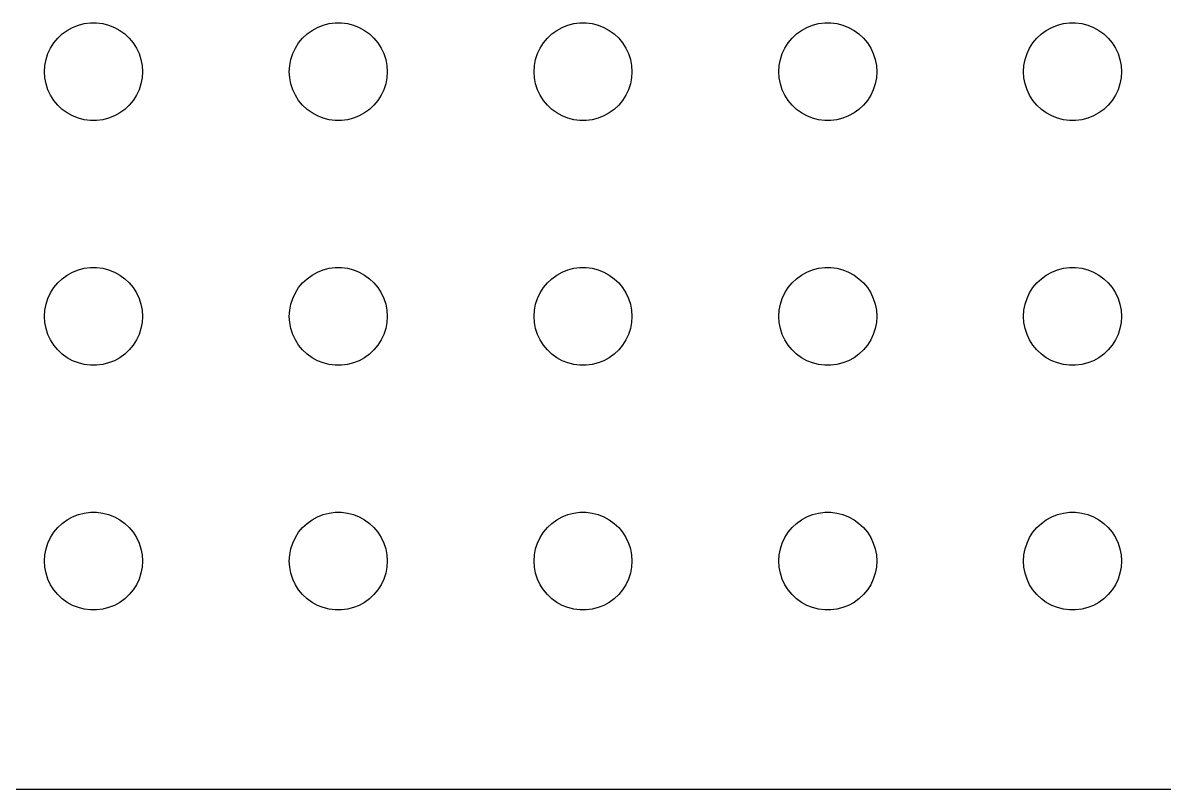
# Model space of a CAD drawing. Header units: metres. Extents: x -127 to 127, y -112 to 112.
# Drawn here: x 27.83 to 62.81, y -111.99 to -88.5 of the extents above; entities that cross this region are included whole.
import ezdxf

# ---------------------------------------------------------------- set-up
doc = ezdxf.new("R2010")
doc.units = ezdxf.units.M

msp = doc.modelspace()

# ---------------------------------------------------------------- linework, layer by layer
for p, q in [((29.0439, -88.8442), (29.1963, -88.7335)), ((29.1963, -88.7335), (29.3613, -88.6428)), ((29.3613, -88.6428), (29.5365, -88.5734)), ((29.5365, -88.5734), (29.7189, -88.5266)), ((29.7189, -88.5266), (29.9058, -88.503)), ((29.9058, -88.503), (30.0942, -88.503)), ((30.0942, -88.503), (30.2811, -88.5266)), ((30.2811, -88.5266), (30.4635, -88.5734)), ((30.4635, -88.5734), (30.6387, -88.6428)), ((30.6387, -88.6428), (30.8037, -88.7335)), ((30.8037, -88.7335), (30.9561, -88.8442)), ((36.5439, -88.8442), (36.6963, -88.7335)), ((36.6963, -88.7335), (36.8613, -88.6428)), ((36.8613, -88.6428), (37.0365, -88.5734)), ((37.0365, -88.5734), (37.2189, -88.5266)), ((37.2189, -88.5266), (37.4058, -88.503)), ((37.4058, -88.503), (37.5942, -88.503)), ((37.5942, -88.503), (37.7811, -88.5266)), ((37.7811, -88.5266), (37.9635, -88.5734)), ((37.9635, -88.5734), (38.1387, -88.6428)), ((38.1387, -88.6428), (38.3037, -88.7335)), ((38.3037, -88.7335), (38.4561, -88.8442)), ((44.0439, -88.8442), (44.1963, -88.7335)), ((44.1963, -88.7335), (44.3613, -88.6428)), ((44.3613, -88.6428), (44.5365, -88.5734)), ((44.5365, -88.5734), (44.7189, -88.5266)), ((44.7189, -88.5266), (44.9058, -88.503)), ((44.9058, -88.503), (45.0942, -88.503)), ((45.0942, -88.503), (45.2811, -88.5266)), ((45.2811, -88.5266), (45.4635, -88.5734)), ((45.4635, -88.5734), (45.6387, -88.6428)), ((45.6387, -88.6428), (45.8037, -88.7335)), ((45.8037, -88.7335), (45.9561, -88.8442)), ((51.5439, -88.8442), (51.6963, -88.7335)), ((51.6963, -88.7335), (51.8613, -88.6428)), ((51.8613, -88.6428), (52.0365, -88.5734)), ((52.0365, -88.5734), (52.2189, -88.5266)), ((52.2189, -88.5266), (52.4058, -88.503)), ((52.4058, -88.503), (52.5942, -88.503)), ((52.5942, -88.503), (52.7811, -88.5266)), ((52.7811, -88.5266), (52.9635, -88.5734)), ((52.9635, -88.5734), (53.1387, -88.6428)), ((53.1387, -88.6428), (53.3037, -88.7335)), ((53.3037, -88.7335), (53.4561, -88.8442)), ((59.0439, -88.8442), (59.1963, -88.7335)), ((59.1963, -88.7335), (59.3613, -88.6428)), ((59.3613, -88.6428), (59.5365, -88.5734)), ((59.5365, -88.5734), (59.7189, -88.5266)), ((59.7189, -88.5266), (59.9058, -88.503)), ((59.9058, -88.503), (60.0942, -88.503)), ((60.0942, -88.503), (60.2811, -88.5266)), ((60.2811, -88.5266), (60.4635, -88.5734)), ((60.4635, -88.5734), (60.6387, -88.6428)), ((60.6387, -88.6428), (60.8037, -88.7335)), ((60.8037, -88.7335), (60.9561, -88.8442)), ((28.6855, -89.2774), (28.7865, -89.1183)), ((28.7865, -89.1183), (28.9065, -88.9732)), ((28.9065, -88.9732), (29.0439, -88.8442)), ((30.9561, -88.8442), (31.0934, -88.9732)), ((31.0934, -88.9732), (31.2135, -89.1183)), ((31.2135, -89.1183), (31.3145, -89.2774)), ((36.1855, -89.2774), (36.2865, -89.1183)), ((36.2865, -89.1183), (36.4065, -88.9732)), ((36.4065, -88.9732), (36.5439, -88.8442)), ((38.4561, -88.8442), (38.5934, -88.9732)), ((38.5934, -88.9732), (38.7135, -89.1183)), ((38.7135, -89.1183), (38.8145, -89.2774)), ((43.6855, -89.2774), (43.7865, -89.1183)), ((43.7865, -89.1183), (43.9065, -88.9732)), ((43.9065, -88.9732), (44.0439, -88.8442)), ((45.9561, -88.8442), (46.0934, -88.9732)), ((46.0934, -88.9732), (46.2135, -89.1183)), ((46.2135, -89.1183), (46.3145, -89.2774)), ((51.1855, -89.2774), (51.2865, -89.1183)), ((51.2865, -89.1183), (51.4065, -88.9732)), ((51.4065, -88.9732), (51.5439, -88.8442)), ((53.4561, -88.8442), (53.5934, -88.9732)), ((53.5934, -88.9732), (53.7135, -89.1183)), ((53.7135, -89.1183), (53.8145, -89.2774)), ((58.6855, -89.2774), (58.7865, -89.1183)), ((58.7865, -89.1183), (58.9065, -88.9732)), ((58.9065, -88.9732), (59.0439, -88.8442)), ((60.9561, -88.8442), (61.0934, -88.9732)), ((61.0934, -88.9732), (61.2135, -89.1183)), ((61.2135, -89.1183), (61.3145, -89.2774)), ((28.5471, -89.627), (28.6053, -89.4478)), ((28.6053, -89.4478), (28.6855, -89.2774)), ((31.3145, -89.2774), (31.3947, -89.4478)), ((31.3947, -89.4478), (31.4529, -89.627)), ((36.0471, -89.627), (36.1053, -89.4478)), ((36.1053, -89.4478), (36.1855, -89.2774)), ((38.8145, -89.2774), (38.8947, -89.4478)), ((38.8947, -89.4478), (38.9529, -89.627)), ((43.5471, -89.627), (43.6053, -89.4478)), ((43.6053, -89.4478), (43.6855, -89.2774)), ((46.3145, -89.2774), (46.3947, -89.4478)), ((46.3947, -89.4478), (46.4529, -89.627)), ((51.0471, -89.627), (51.1053, -89.4478)), ((51.1053, -89.4478), (51.1855, -89.2774)), ((53.8145, -89.2774), (53.8947, -89.4478)), ((53.8947, -89.4478), (53.9529, -89.627)), ((58.5471, -89.627), (58.6053, -89.4478)), ((58.6053, -89.4478), (58.6855, -89.2774)), ((61.3145, -89.2774), (61.3947, -89.4478)), ((61.3947, -89.4478), (61.4529, -89.627)), ((28.5, -90), (28.5118, -89.812)), ((28.5118, -89.812), (28.5471, -89.627)), ((31.4529, -89.627), (31.4882, -89.812)), ((31.4882, -89.812), (31.5, -90)), ((36, -90), (36.0118, -89.812)), ((36.0118, -89.812), (36.0471, -89.627)), ((38.9529, -89.627), (38.9882, -89.812)), ((38.9882, -89.812), (39, -90)), ((43.5, -90), (43.5118, -89.812)), ((43.5118, -89.812), (43.5471, -89.627)), ((46.4529, -89.627), (46.4882, -89.812)), ((46.4882, -89.812), (46.5, -90)), ((51, -90), (51.0118, -89.812)), ((51.0118, -89.812), (51.0471, -89.627)), ((53.9529, -89.627), (53.9882, -89.812)), ((53.9882, -89.812), (54, -90)), ((58.5, -90), (58.5118, -89.812)), ((58.5118, -89.812), (58.5471, -89.627)), ((61.4529, -89.627), (61.4882, -89.812)), ((61.4882, -89.812), (61.5, -90)), ((28.5118, -90.188), (28.5, -90)), ((28.5471, -90.373), (28.5118, -90.188)), ((31.4882, -90.188), (31.4529, -90.373)), ((31.5, -90), (31.4882, -90.188)), ((36.0118, -90.188), (36, -90)), ((36.0471, -90.373), (36.0118, -90.188)), ((38.9882, -90.188), (38.9529, -90.373)), ((39, -90), (38.9882, -90.188)), ((43.5118, -90.188), (43.5, -90)), ((43.5471, -90.373), (43.5118, -90.188)), ((46.4882, -90.188), (46.4529, -90.373)), ((46.5, -90), (46.4882, -90.188)), ((51.0118, -90.188), (51, -90)), ((51.0471, -90.373), (51.0118, -90.188)), ((53.9882, -90.188), (53.9529, -90.373)), ((54, -90), (53.9882, -90.188)), ((58.5118, -90.188), (58.5, -90)), ((58.5471, -90.373), (58.5118, -90.188)), ((61.4882, -90.188), (61.4529, -90.373)), ((61.5, -90), (61.4882, -90.188)), ((28.6053, -90.5522), (28.5471, -90.373)), ((28.6855, -90.7226), (28.6053, -90.5522)), ((31.3947, -90.5522), (31.3145, -90.7226)), ((31.4529, -90.373), (31.3947, -90.5522)), ((36.1053, -90.5522), (36.0471, -90.373)), ((36.1855, -90.7226), (36.1053, -90.5522)), ((38.8947, -90.5522), (38.8145, -90.7226)), ((38.9529, -90.373), (38.8947, -90.5522)), ((43.6053, -90.5522), (43.5471, -90.373)), ((43.6855, -90.7226), (43.6053, -90.5522)), ((46.3947, -90.5522), (46.3145, -90.7226)), ((46.4529, -90.373), (46.3947, -90.5522)), ((51.1053, -90.5522), (51.0471, -90.373)), ((51.1855, -90.7226), (51.1053, -90.5522)), ((53.8947, -90.5522), (53.8145, -90.7226)), ((53.9529, -90.373), (53.8947, -90.5522)), ((58.6053, -90.5522), (58.5471, -90.373)), ((58.6855, -90.7226), (58.6053, -90.5522)), ((61.3947, -90.5522), (61.3145, -90.7226)), ((61.4529, -90.373), (61.3947, -90.5522)), ((28.7865, -90.8817), (28.6855, -90.7226)), ((28.9065, -91.0268), (28.7865, -90.8817)), ((31.2135, -90.8817), (31.0934, -91.0268)), ((31.3145, -90.7226), (31.2135, -90.8817)), ((36.2865, -90.8817), (36.1855, -90.7226)), ((36.4065, -91.0268), (36.2865, -90.8817)), ((38.7135, -90.8817), (38.5934, -91.0268)), ((38.8145, -90.7226), (38.7135, -90.8817)), ((43.7865, -90.8817), (43.6855, -90.7226)), ((43.9065, -91.0268), (43.7865, -90.8817)), ((46.2135, -90.8817), (46.0934, -91.0268)), ((46.3145, -90.7226), (46.2135, -90.8817)), ((51.2865, -90.8817), (51.1855, -90.7226)), ((51.4065, -91.0268), (51.2865, -90.8817)), ((53.7135, -90.8817), (53.5934, -91.0268)), ((53.8145, -90.7226), (53.7135, -90.8817)), ((58.7865, -90.8817), (58.6855, -90.7226)), ((58.9065, -91.0268), (58.7865, -90.8817)), ((61.2135, -90.8817), (61.0934, -91.0268)), ((61.3145, -90.7226), (61.2135, -90.8817)), ((29.0439, -91.1558), (28.9065, -91.0268)), ((29.1963, -91.2665), (29.0439, -91.1558)), ((29.3613, -91.3572), (29.1963, -91.2665)), ((30.8037, -91.2665), (30.6387, -91.3572)), ((30.9561, -91.1558), (30.8037, -91.2665)), ((31.0934, -91.0268), (30.9561, -91.1558)), ((36.5439, -91.1558), (36.4065, -91.0268)), ((36.6963, -91.2665), (36.5439, -91.1558)), ((36.8613, -91.3572), (36.6963, -91.2665)), ((38.3037, -91.2665), (38.1387, -91.3572)), ((38.4561, -91.1558), (38.3037, -91.2665)), ((38.5934, -91.0268), (38.4561, -91.1558)), ((44.0439, -91.1558), (43.9065, -91.0268)), ((44.1963, -91.2665), (44.0439, -91.1558)), ((44.3613, -91.3572), (44.1963, -91.2665)), ((45.8037, -91.2665), (45.6387, -91.3572)), ((45.9561, -91.1558), (45.8037, -91.2665)), ((46.0934, -91.0268), (45.9561, -91.1558)), ((51.5439, -91.1558), (51.4065, -91.0268)), ((51.6963, -91.2665), (51.5439, -91.1558)), ((51.8613, -91.3572), (51.6963, -91.2665)), ((53.3037, -91.2665), (53.1387, -91.3572)), ((53.4561, -91.1558), (53.3037, -91.2665)), ((53.5934, -91.0268), (53.4561, -91.1558)), ((59.0439, -91.1558), (58.9065, -91.0268)), ((59.1963, -91.2665), (59.0439, -91.1558)), ((59.3613, -91.3572), (59.1963, -91.2665)), ((60.8037, -91.2665), (60.6387, -91.3572)), ((60.9561, -91.1558), (60.8037, -91.2665)), ((61.0934, -91.0268), (60.9561, -91.1558)), ((29.5365, -91.4266), (29.3613, -91.3572)), ((29.7189, -91.4734), (29.5365, -91.4266)), ((29.9058, -91.497), (29.7189, -91.4734)), ((30.0942, -91.497), (29.9058, -91.497)), ((30.2811, -91.4734), (30.0942, -91.497)), ((30.4635, -91.4266), (30.2811, -91.4734)), ((30.6387, -91.3572), (30.4635, -91.4266)), ((37.0365, -91.4266), (36.8613, -91.3572)), ((37.2189, -91.4734), (37.0365, -91.4266)), ((37.4058, -91.497), (37.2189, -91.4734)), ((37.5942, -91.497), (37.4058, -91.497)), ((37.7811, -91.4734), (37.5942, -91.497)), ((37.9635, -91.4266), (37.7811, -91.4734)), ((38.1387, -91.3572), (37.9635, -91.4266)), ((44.5365, -91.4266), (44.3613, -91.3572)), ((44.7189, -91.4734), (44.5365, -91.4266)), ((44.9058, -91.497), (44.7189, -91.4734)), ((45.0942, -91.497), (44.9058, -91.497)), ((45.2811, -91.4734), (45.0942, -91.497)), ((45.4635, -91.4266), (45.2811, -91.4734)), ((45.6387, -91.3572), (45.4635, -91.4266)), ((52.0365, -91.4266), (51.8613, -91.3572)), ((52.2189, -91.4734), (52.0365, -91.4266)), ((52.4058, -91.497), (52.2189, -91.4734)), ((52.5942, -91.497), (52.4058, -91.497)), ((52.7811, -91.4734), (52.5942, -91.497)), ((52.9635, -91.4266), (52.7811, -91.4734)), ((53.1387, -91.3572), (52.9635, -91.4266)), ((59.5365, -91.4266), (59.3613, -91.3572)), ((59.7189, -91.4734), (59.5365, -91.4266)), ((59.9058, -91.497), (59.7189, -91.4734)), ((60.0942, -91.497), (59.9058, -91.497)), ((60.2811, -91.4734), (60.0942, -91.497)), ((60.4635, -91.4266), (60.2811, -91.4734)), ((60.6387, -91.3572), (60.4635, -91.4266)), ((29.1963, -96.2335), (29.3613, -96.1428)), ((29.3613, -96.1428), (29.5365, -96.0734)), ((29.5365, -96.0734), (29.7189, -96.0266)), ((29.7189, -96.0266), (29.9058, -96.003)), ((29.9058, -96.003), (30.0942, -96.003)), ((30.0942, -96.003), (30.2811, -96.0266)), ((30.2811, -96.0266), (30.4635, -96.0734)), ((30.4635, -96.0734), (30.6387, -96.1428)), ((30.6387, -96.1428), (30.8037, -96.2335)), ((36.6963, -96.2335), (36.8613, -96.1428)), ((36.8613, -96.1428), (37.0365, -96.0734)), ((37.0365, -96.0734), (37.2189, -96.0266)), ((37.2189, -96.0266), (37.4058, -96.003)), ((37.4058, -96.003), (37.5942, -96.003)), ((37.5942, -96.003), (37.7811, -96.0266)), ((37.7811, -96.0266), (37.9635, -96.0734)), ((37.9635, -96.0734), (38.1387, -96.1428)), ((38.1387, -96.1428), (38.3037, -96.2335)), ((44.1963, -96.2335), (44.3613, -96.1428)), ((44.3613, -96.1428), (44.5365, -96.0734)), ((44.5365, -96.0734), (44.7189, -96.0266)), ((44.7189, -96.0266), (44.9058, -96.003)), ((44.9058, -96.003), (45.0942, -96.003)), ((45.0942, -96.003), (45.2811, -96.0266)), ((45.2811, -96.0266), (45.4635, -96.0734)), ((45.4635, -96.0734), (45.6387, -96.1428)), ((45.6387, -96.1428), (45.8037, -96.2335)), ((51.6963, -96.2335), (51.8613, -96.1428)), ((51.8613, -96.1428), (52.0365, -96.0734)), ((52.0365, -96.0734), (52.2189, -96.0266)), ((52.2189, -96.0266), (52.4058, -96.003)), ((52.4058, -96.003), (52.5942, -96.003)), ((52.5942, -96.003), (52.7811, -96.0266)), ((52.7811, -96.0266), (52.9635, -96.0734)), ((52.9635, -96.0734), (53.1387, -96.1428)), ((53.1387, -96.1428), (53.3037, -96.2335)), ((59.1963, -96.2335), (59.3613, -96.1428)), ((59.3613, -96.1428), (59.5365, -96.0734)), ((59.5365, -96.0734), (59.7189, -96.0266)), ((59.7189, -96.0266), (59.9058, -96.003)), ((59.9058, -96.003), (60.0942, -96.003)), ((60.0942, -96.003), (60.2811, -96.0266)), ((60.2811, -96.0266), (60.4635, -96.0734)), ((60.4635, -96.0734), (60.6387, -96.1428)), ((60.6387, -96.1428), (60.8037, -96.2335)), ((28.7865, -96.6183), (28.9065, -96.4732)), ((28.9065, -96.4732), (29.0439, -96.3442)), ((29.0439, -96.3442), (29.1963, -96.2335)), ((30.8037, -96.2335), (30.9561, -96.3442)), ((30.9561, -96.3442), (31.0934, -96.4732)), ((31.0934, -96.4732), (31.2135, -96.6183)), ((36.2865, -96.6183), (36.4065, -96.4732)), ((36.4065, -96.4732), (36.5439, -96.3442)), ((36.5439, -96.3442), (36.6963, -96.2335)), ((38.3037, -96.2335), (38.4561, -96.3442)), ((38.4561, -96.3442), (38.5934, -96.4732)), ((38.5934, -96.4732), (38.7135, -96.6183)), ((43.7865, -96.6183), (43.9065, -96.4732)), ((43.9065, -96.4732), (44.0439, -96.3442)), ((44.0439, -96.3442), (44.1963, -96.2335)), ((45.8037, -96.2335), (45.9561, -96.3442)), ((45.9561, -96.3442), (46.0934, -96.4732)), ((46.0934, -96.4732), (46.2135, -96.6183)), ((51.2865, -96.6183), (51.4065, -96.4732)), ((51.4065, -96.4732), (51.5439, -96.3442)), ((51.5439, -96.3442), (51.6963, -96.2335)), ((53.3037, -96.2335), (53.4561, -96.3442)), ((53.4561, -96.3442), (53.5934, -96.4732)), ((53.5934, -96.4732), (53.7135, -96.6183)), ((58.7865, -96.6183), (58.9065, -96.4732)), ((58.9065, -96.4732), (59.0439, -96.3442)), ((59.0439, -96.3442), (59.1963, -96.2335)), ((60.8037, -96.2335), (60.9561, -96.3442)), ((60.9561, -96.3442), (61.0934, -96.4732)), ((61.0934, -96.4732), (61.2135, -96.6183)), ((28.6053, -96.9478), (28.6855, -96.7774)), ((28.6855, -96.7774), (28.7865, -96.6183)), ((31.2135, -96.6183), (31.3145, -96.7774)), ((31.3145, -96.7774), (31.3947, -96.9478)), ((36.1053, -96.9478), (36.1855, -96.7774)), ((36.1855, -96.7774), (36.2865, -96.6183)), ((38.7135, -96.6183), (38.8145, -96.7774)), ((38.8145, -96.7774), (38.8947, -96.9478)), ((43.6053, -96.9478), (43.6855, -96.7774)), ((43.6855, -96.7774), (43.7865, -96.6183)), ((46.2135, -96.6183), (46.3145, -96.7774)), ((46.3145, -96.7774), (46.3947, -96.9478)), ((51.1053, -96.9478), (51.1855, -96.7774)), ((51.1855, -96.7774), (51.2865, -96.6183)), ((53.7135, -96.6183), (53.8145, -96.7774)), ((53.8145, -96.7774), (53.8947, -96.9478)), ((58.6053, -96.9478), (58.6855, -96.7774)), ((58.6855, -96.7774), (58.7865, -96.6183)), ((61.2135, -96.6183), (61.3145, -96.7774)), ((61.3145, -96.7774), (61.3947, -96.9478)), ((28.5118, -97.312), (28.5471, -97.127)), ((28.5471, -97.127), (28.6053, -96.9478)), ((31.3947, -96.9478), (31.4529, -97.127)), ((31.4529, -97.127), (31.4882, -97.312)), ((36.0118, -97.312), (36.0471, -97.127)), ((36.0471, -97.127), (36.1053, -96.9478)), ((38.8947, -96.9478), (38.9529, -97.127)), ((38.9529, -97.127), (38.9882, -97.312)), ((43.5118, -97.312), (43.5471, -97.127)), ((43.5471, -97.127), (43.6053, -96.9478)), ((46.3947, -96.9478), (46.4529, -97.127)), ((46.4529, -97.127), (46.4882, -97.312)), ((51.0118, -97.312), (51.0471, -97.127)), ((51.0471, -97.127), (51.1053, -96.9478)), ((53.8947, -96.9478), (53.9529, -97.127)), ((53.9529, -97.127), (53.9882, -97.312)), ((58.5118, -97.312), (58.5471, -97.127)), ((58.5471, -97.127), (58.6053, -96.9478)), ((61.3947, -96.9478), (61.4529, -97.127)), ((61.4529, -97.127), (61.4882, -97.312)), ((28.5, -97.5), (28.5118, -97.312)), ((28.5118, -97.688), (28.5, -97.5)), ((31.4882, -97.312), (31.5, -97.5)), ((31.5, -97.5), (31.4882, -97.688)), ((36, -97.5), (36.0118, -97.312)), ((36.0118, -97.688), (36, -97.5)), ((38.9882, -97.312), (39, -97.5)), ((39, -97.5), (38.9882, -97.688)), ((43.5, -97.5), (43.5118, -97.312)), ((43.5118, -97.688), (43.5, -97.5)), ((46.4882, -97.312), (46.5, -97.5)), ((46.5, -97.5), (46.4882, -97.688)), ((51, -97.5), (51.0118, -97.312)), ((51.0118, -97.688), (51, -97.5)), ((53.9882, -97.312), (54, -97.5)), ((54, -97.5), (53.9882, -97.688)), ((58.5, -97.5), (58.5118, -97.312)), ((58.5118, -97.688), (58.5, -97.5)), ((61.4882, -97.312), (61.5, -97.5)), ((61.5, -97.5), (61.4882, -97.688)), ((28.5471, -97.873), (28.5118, -97.688)), ((28.6053, -98.0522), (28.5471, -97.873)), ((31.4529, -97.873), (31.3947, -98.0522)), ((31.4882, -97.688), (31.4529, -97.873)), ((36.0471, -97.873), (36.0118, -97.688)), ((36.1053, -98.0522), (36.0471, -97.873)), ((38.9529, -97.873), (38.8947, -98.0522)), ((38.9882, -97.688), (38.9529, -97.873)), ((43.5471, -97.873), (43.5118, -97.688)), ((43.6053, -98.0522), (43.5471, -97.873)), ((46.4529, -97.873), (46.3947, -98.0522)), ((46.4882, -97.688), (46.4529, -97.873)), ((51.0471, -97.873), (51.0118, -97.688)), ((51.1053, -98.0522), (51.0471, -97.873)), ((53.9529, -97.873), (53.8947, -98.0522)), ((53.9882, -97.688), (53.9529, -97.873)), ((58.5471, -97.873), (58.5118, -97.688)), ((58.6053, -98.0522), (58.5471, -97.873)), ((61.4529, -97.873), (61.3947, -98.0522)), ((61.4882, -97.688), (61.4529, -97.873)), ((28.6855, -98.2226), (28.6053, -98.0522)), ((28.7865, -98.3817), (28.6855, -98.2226)), ((31.3145, -98.2226), (31.2135, -98.3817)), ((31.3947, -98.0522), (31.3145, -98.2226)), ((36.1855, -98.2226), (36.1053, -98.0522)), ((36.2865, -98.3817), (36.1855, -98.2226)), ((38.8145, -98.2226), (38.7135, -98.3817)), ((38.8947, -98.0522), (38.8145, -98.2226)), ((43.6855, -98.2226), (43.6053, -98.0522)), ((43.7865, -98.3817), (43.6855, -98.2226)), ((46.3145, -98.2226), (46.2135, -98.3817)), ((46.3947, -98.0522), (46.3145, -98.2226)), ((51.1855, -98.2226), (51.1053, -98.0522)), ((51.2865, -98.3817), (51.1855, -98.2226)), ((53.8145, -98.2226), (53.7135, -98.3817)), ((53.8947, -98.0522), (53.8145, -98.2226)), ((58.6855, -98.2226), (58.6053, -98.0522)), ((58.7865, -98.3817), (58.6855, -98.2226)), ((61.3145, -98.2226), (61.2135, -98.3817)), ((61.3947, -98.0522), (61.3145, -98.2226)), ((28.9065, -98.5268), (28.7865, -98.3817)), ((29.0439, -98.6558), (28.9065, -98.5268)), ((31.0934, -98.5268), (30.9561, -98.6558)), ((31.2135, -98.3817), (31.0934, -98.5268)), ((36.4065, -98.5268), (36.2865, -98.3817)), ((36.5439, -98.6558), (36.4065, -98.5268)), ((38.5934, -98.5268), (38.4561, -98.6558)), ((38.7135, -98.3817), (38.5934, -98.5268)), ((43.9065, -98.5268), (43.7865, -98.3817)), ((44.0439, -98.6558), (43.9065, -98.5268)), ((46.0934, -98.5268), (45.9561, -98.6558)), ((46.2135, -98.3817), (46.0934, -98.5268)), ((51.4065, -98.5268), (51.2865, -98.3817)), ((51.5439, -98.6558), (51.4065, -98.5268)), ((53.5934, -98.5268), (53.4561, -98.6558)), ((53.7135, -98.3817), (53.5934, -98.5268)), ((58.9065, -98.5268), (58.7865, -98.3817)), ((59.0439, -98.6558), (58.9065, -98.5268)), ((61.0934, -98.5268), (60.9561, -98.6558)), ((61.2135, -98.3817), (61.0934, -98.5268)), ((29.1963, -98.7665), (29.0439, -98.6558)), ((29.3613, -98.8572), (29.1963, -98.7665)), ((29.5365, -98.9266), (29.3613, -98.8572)), ((29.7189, -98.9734), (29.5365, -98.9266)), ((29.9058, -98.997), (29.7189, -98.9734)), ((30.2811, -98.9734), (30.0942, -98.997)), ((30.4635, -98.9266), (30.2811, -98.9734)), ((30.6387, -98.8572), (30.4635, -98.9266)), ((30.8037, -98.7665), (30.6387, -98.8572)), ((30.9561, -98.6558), (30.8037, -98.7665)), ((36.6963, -98.7665), (36.5439, -98.6558)), ((36.8613, -98.8572), (36.6963, -98.7665)), ((37.0365, -98.9266), (36.8613, -98.8572)), ((37.2189, -98.9734), (37.0365, -98.9266)), ((37.4058, -98.997), (37.2189, -98.9734)), ((37.7811, -98.9734), (37.5942, -98.997)), ((37.9635, -98.9266), (37.7811, -98.9734)), ((38.1387, -98.8572), (37.9635, -98.9266)), ((38.3037, -98.7665), (38.1387, -98.8572)), ((38.4561, -98.6558), (38.3037, -98.7665)), ((44.1963, -98.7665), (44.0439, -98.6558)), ((44.3613, -98.8572), (44.1963, -98.7665)), ((44.5365, -98.9266), (44.3613, -98.8572)), ((44.7189, -98.9734), (44.5365, -98.9266)), ((44.9058, -98.997), (44.7189, -98.9734)), ((45.2811, -98.9734), (45.0942, -98.997)), ((45.4635, -98.9266), (45.2811, -98.9734)), ((45.6387, -98.8572), (45.4635, -98.9266)), ((45.8037, -98.7665), (45.6387, -98.8572)), ((45.9561, -98.6558), (45.8037, -98.7665)), ((51.6963, -98.7665), (51.5439, -98.6558)), ((51.8613, -98.8572), (51.6963, -98.7665)), ((52.0365, -98.9266), (51.8613, -98.8572)), ((52.2189, -98.9734), (52.0365, -98.9266)), ((52.4058, -98.997), (52.2189, -98.9734)), ((52.7811, -98.9734), (52.5942, -98.997)), ((52.9635, -98.9266), (52.7811, -98.9734)), ((53.1387, -98.8572), (52.9635, -98.9266)), ((53.3037, -98.7665), (53.1387, -98.8572)), ((53.4561, -98.6558), (53.3037, -98.7665)), ((59.1963, -98.7665), (59.0439, -98.6558)), ((59.3613, -98.8572), (59.1963, -98.7665)), ((59.5365, -98.9266), (59.3613, -98.8572)), ((59.7189, -98.9734), (59.5365, -98.9266)), ((59.9058, -98.997), (59.7189, -98.9734)), ((60.2811, -98.9734), (60.0942, -98.997)), ((60.4635, -98.9266), (60.2811, -98.9734)), ((60.6387, -98.8572), (60.4635, -98.9266)), ((60.8037, -98.7665), (60.6387, -98.8572)), ((60.9561, -98.6558), (60.8037, -98.7665)), ((30.0942, -98.997), (29.9058, -98.997)), ((37.5942, -98.997), (37.4058, -98.997)), ((45.0942, -98.997), (44.9058, -98.997)), ((52.5942, -98.997), (52.4058, -98.997)), ((60.0942, -98.997), (59.9058, -98.997)), ((29.7189, -103.527), (29.9058, -103.503)), ((29.9058, -103.503), (30.0942, -103.503)), ((30.0942, -103.503), (30.2811, -103.527)), ((37.2189, -103.527), (37.4058, -103.503)), ((37.4058, -103.503), (37.5942, -103.503)), ((37.5942, -103.503), (37.7811, -103.527)), ((44.7189, -103.527), (44.9058, -103.503)), ((44.9058, -103.503), (45.0942, -103.503)), ((45.0942, -103.503), (45.2811, -103.527)), ((52.2189, -103.527), (52.4058, -103.503)), ((52.4058, -103.503), (52.5942, -103.503)), ((52.5942, -103.503), (52.7811, -103.527)), ((59.7189, -103.527), (59.9058, -103.503)), ((59.9058, -103.503), (60.0942, -103.503)), ((60.0942, -103.503), (60.2811, -103.527)), ((28.9065, -103.973), (29.0439, -103.844)), ((29.0439, -103.844), (29.1963, -103.734)), ((29.1963, -103.734), (29.3613, -103.643)), ((29.3613, -103.643), (29.5365, -103.573)), ((29.5365, -103.573), (29.7189, -103.527)), ((30.2811, -103.527), (30.4635, -103.573)), ((30.4635, -103.573), (30.6387, -103.643)), ((30.6387, -103.643), (30.8037, -103.734)), ((30.8037, -103.734), (30.9561, -103.844)), ((30.9561, -103.844), (31.0934, -103.973)), ((36.4065, -103.973), (36.5439, -103.844)), ((36.5439, -103.844), (36.6963, -103.734)), ((36.6963, -103.734), (36.8613, -103.643)), ((36.8613, -103.643), (37.0365, -103.573)), ((37.0365, -103.573), (37.2189, -103.527)), ((37.7811, -103.527), (37.9635, -103.573)), ((37.9635, -103.573), (38.1387, -103.643)), ((38.1387, -103.643), (38.3037, -103.734)), ((38.3037, -103.734), (38.4561, -103.844)), ((38.4561, -103.844), (38.5934, -103.973)), ((43.9065, -103.973), (44.0439, -103.844)), ((44.0439, -103.844), (44.1963, -103.734)), ((44.1963, -103.734), (44.3613, -103.643)), ((44.3613, -103.643), (44.5365, -103.573)), ((44.5365, -103.573), (44.7189, -103.527)), ((45.2811, -103.527), (45.4635, -103.573)), ((45.4635, -103.573), (45.6387, -103.643)), ((45.6387, -103.643), (45.8037, -103.734)), ((45.8037, -103.734), (45.9561, -103.844)), ((45.9561, -103.844), (46.0934, -103.973)), ((51.4065, -103.973), (51.5439, -103.844)), ((51.5439, -103.844), (51.6963, -103.734)), ((51.6963, -103.734), (51.8613, -103.643)), ((51.8613, -103.643), (52.0365, -103.573)), ((52.0365, -103.573), (52.2189, -103.527)), ((52.7811, -103.527), (52.9635, -103.573)), ((52.9635, -103.573), (53.1387, -103.643)), ((53.1387, -103.643), (53.3037, -103.734)), ((53.3037, -103.734), (53.4561, -103.844)), ((53.4561, -103.844), (53.5934, -103.973)), ((58.9065, -103.973), (59.0439, -103.844)), ((59.0439, -103.844), (59.1963, -103.734)), ((59.1963, -103.734), (59.3613, -103.643)), ((59.3613, -103.643), (59.5365, -103.573)), ((59.5365, -103.573), (59.7189, -103.527)), ((60.2811, -103.527), (60.4635, -103.573)), ((60.4635, -103.573), (60.6387, -103.643)), ((60.6387, -103.643), (60.8037, -103.734)), ((60.8037, -103.734), (60.9561, -103.844)), ((60.9561, -103.844), (61.0934, -103.973)), ((28.6855, -104.277), (28.7865, -104.118)), ((28.7865, -104.118), (28.9065, -103.973)), ((31.0934, -103.973), (31.2135, -104.118)), ((31.2135, -104.118), (31.3145, -104.277)), ((36.1855, -104.277), (36.2865, -104.118)), ((36.2865, -104.118), (36.4065, -103.973)), ((38.5934, -103.973), (38.7135, -104.118)), ((38.7135, -104.118), (38.8145, -104.277)), ((43.6855, -104.277), (43.7865, -104.118)), ((43.7865, -104.118), (43.9065, -103.973)), ((46.0934, -103.973), (46.2135, -104.118)), ((46.2135, -104.118), (46.3145, -104.277)), ((51.1855, -104.277), (51.2865, -104.118)), ((51.2865, -104.118), (51.4065, -103.973)), ((53.5934, -103.973), (53.7135, -104.118)), ((53.7135, -104.118), (53.8145, -104.277)), ((58.6855, -104.277), (58.7865, -104.118)), ((58.7865, -104.118), (58.9065, -103.973)), ((61.0934, -103.973), (61.2135, -104.118)), ((61.2135, -104.118), (61.3145, -104.277)), ((28.5471, -104.627), (28.6053, -104.448)), ((28.6053, -104.448), (28.6855, -104.277)), ((31.3145, -104.277), (31.3947, -104.448)), ((31.3947, -104.448), (31.4529, -104.627)), ((36.0471, -104.627), (36.1053, -104.448)), ((36.1053, -104.448), (36.1855, -104.277)), ((38.8145, -104.277), (38.8947, -104.448)), ((38.8947, -104.448), (38.9529, -104.627)), ((43.5471, -104.627), (43.6053, -104.448)), ((43.6053, -104.448), (43.6855, -104.277)), ((46.3145, -104.277), (46.3947, -104.448)), ((46.3947, -104.448), (46.4529, -104.627)), ((51.0471, -104.627), (51.1053, -104.448)), ((51.1053, -104.448), (51.1855, -104.277)), ((53.8145, -104.277), (53.8947, -104.448)), ((53.8947, -104.448), (53.9529, -104.627)), ((58.5471, -104.627), (58.6053, -104.448)), ((58.6053, -104.448), (58.6855, -104.277)), ((61.3145, -104.277), (61.3947, -104.448)), ((61.3947, -104.448), (61.4529, -104.627)), ((28.5, -105), (28.5118, -104.812)), ((28.5118, -104.812), (28.5471, -104.627)), ((31.4529, -104.627), (31.4882, -104.812)), ((31.4882, -104.812), (31.5, -105)), ((36, -105), (36.0118, -104.812)), ((36.0118, -104.812), (36.0471, -104.627)), ((38.9529, -104.627), (38.9882, -104.812)), ((38.9882, -104.812), (39, -105)), ((43.5, -105), (43.5118, -104.812)), ((43.5118, -104.812), (43.5471, -104.627)), ((46.4529, -104.627), (46.4882, -104.812)), ((46.4882, -104.812), (46.5, -105)), ((51, -105), (51.0118, -104.812)), ((51.0118, -104.812), (51.0471, -104.627)), ((53.9529, -104.627), (53.9882, -104.812)), ((53.9882, -104.812), (54, -105)), ((58.5, -105), (58.5118, -104.812)), ((58.5118, -104.812), (58.5471, -104.627)), ((61.4529, -104.627), (61.4882, -104.812)), ((61.4882, -104.812), (61.5, -105)), ((28.5118, -105.188), (28.5, -105)), ((28.5471, -105.373), (28.5118, -105.188)), ((31.4882, -105.188), (31.4529, -105.373)), ((31.5, -105), (31.4882, -105.188)), ((36.0118, -105.188), (36, -105)), ((36.0471, -105.373), (36.0118, -105.188)), ((38.9882, -105.188), (38.9529, -105.373)), ((39, -105), (38.9882, -105.188)), ((43.5118, -105.188), (43.5, -105)), ((43.5471, -105.373), (43.5118, -105.188)), ((46.4882, -105.188), (46.4529, -105.373)), ((46.5, -105), (46.4882, -105.188)), ((51.0118, -105.188), (51, -105)), ((51.0471, -105.373), (51.0118, -105.188)), ((53.9882, -105.188), (53.9529, -105.373)), ((54, -105), (53.9882, -105.188)), ((58.5118, -105.188), (58.5, -105)), ((58.5471, -105.373), (58.5118, -105.188)), ((61.4882, -105.188), (61.4529, -105.373)), ((61.5, -105), (61.4882, -105.188)), ((28.6053, -105.552), (28.5471, -105.373)), ((28.6855, -105.723), (28.6053, -105.552)), ((31.3947, -105.552), (31.3145, -105.723)), ((31.4529, -105.373), (31.3947, -105.552)), ((36.1053, -105.552), (36.0471, -105.373)), ((36.1855, -105.723), (36.1053, -105.552)), ((38.8947, -105.552), (38.8145, -105.723)), ((38.9529, -105.373), (38.8947, -105.552)), ((43.6053, -105.552), (43.5471, -105.373)), ((43.6855, -105.723), (43.6053, -105.552)), ((46.3947, -105.552), (46.3145, -105.723)), ((46.4529, -105.373), (46.3947, -105.552)), ((51.1053, -105.552), (51.0471, -105.373)), ((51.1855, -105.723), (51.1053, -105.552)), ((53.8947, -105.552), (53.8145, -105.723)), ((53.9529, -105.373), (53.8947, -105.552)), ((58.6053, -105.552), (58.5471, -105.373)), ((58.6855, -105.723), (58.6053, -105.552)), ((61.3947, -105.552), (61.3145, -105.723)), ((61.4529, -105.373), (61.3947, -105.552)), ((28.7865, -105.882), (28.6855, -105.723)), ((28.9065, -106.027), (28.7865, -105.882)), ((31.2135, -105.882), (31.0934, -106.027)), ((31.3145, -105.723), (31.2135, -105.882)), ((36.2865, -105.882), (36.1855, -105.723)), ((36.4065, -106.027), (36.2865, -105.882)), ((38.7135, -105.882), (38.5934, -106.027)), ((38.8145, -105.723), (38.7135, -105.882)), ((43.7865, -105.882), (43.6855, -105.723)), ((43.9065, -106.027), (43.7865, -105.882)), ((46.2135, -105.882), (46.0934, -106.027)), ((46.3145, -105.723), (46.2135, -105.882)), ((51.2865, -105.882), (51.1855, -105.723)), ((51.4065, -106.027), (51.2865, -105.882)), ((53.7135, -105.882), (53.5934, -106.027)), ((53.8145, -105.723), (53.7135, -105.882)), ((58.7865, -105.882), (58.6855, -105.723)), ((58.9065, -106.027), (58.7865, -105.882)), ((61.2135, -105.882), (61.0934, -106.027)), ((61.3145, -105.723), (61.2135, -105.882)), ((29.0439, -106.156), (28.9065, -106.027)), ((29.1963, -106.266), (29.0439, -106.156)), ((29.3613, -106.357), (29.1963, -106.266)), ((30.8037, -106.266), (30.6387, -106.357)), ((30.9561, -106.156), (30.8037, -106.266)), ((31.0934, -106.027), (30.9561, -106.156)), ((36.5439, -106.156), (36.4065, -106.027)), ((36.6963, -106.266), (36.5439, -106.156)), ((36.8613, -106.357), (36.6963, -106.266)), ((38.3037, -106.266), (38.1387, -106.357)), ((38.4561, -106.156), (38.3037, -106.266)), ((38.5934, -106.027), (38.4561, -106.156)), ((44.0439, -106.156), (43.9065, -106.027)), ((44.1963, -106.266), (44.0439, -106.156)), ((44.3613, -106.357), (44.1963, -106.266)), ((45.8037, -106.266), (45.6387, -106.357)), ((45.9561, -106.156), (45.8037, -106.266)), ((46.0934, -106.027), (45.9561, -106.156)), ((51.5439, -106.156), (51.4065, -106.027)), ((51.6963, -106.266), (51.5439, -106.156)), ((51.8613, -106.357), (51.6963, -106.266)), ((53.3037, -106.266), (53.1387, -106.357)), ((53.4561, -106.156), (53.3037, -106.266)), ((53.5934, -106.027), (53.4561, -106.156)), ((59.0439, -106.156), (58.9065, -106.027)), ((59.1963, -106.266), (59.0439, -106.156)), ((59.3613, -106.357), (59.1963, -106.266)), ((60.8037, -106.266), (60.6387, -106.357)), ((60.9561, -106.156), (60.8037, -106.266)), ((61.0934, -106.027), (60.9561, -106.156)), ((29.5365, -106.427), (29.3613, -106.357)), ((29.7189, -106.473), (29.5365, -106.427)), ((29.9058, -106.497), (29.7189, -106.473)), ((30.0942, -106.497), (29.9058, -106.497)), ((30.2811, -106.473), (30.0942, -106.497)), ((30.4635, -106.427), (30.2811, -106.473)), ((30.6387, -106.357), (30.4635, -106.427)), ((37.0365, -106.427), (36.8613, -106.357)), ((37.2189, -106.473), (37.0365, -106.427)), ((37.4058, -106.497), (37.2189, -106.473)), ((37.5942, -106.497), (37.4058, -106.497)), ((37.7811, -106.473), (37.5942, -106.497)), ((37.9635, -106.427), (37.7811, -106.473)), ((38.1387, -106.357), (37.9635, -106.427)), ((44.5365, -106.427), (44.3613, -106.357)), ((44.7189, -106.473), (44.5365, -106.427)), ((44.9058, -106.497), (44.7189, -106.473)), ((45.0942, -106.497), (44.9058, -106.497)), ((45.2811, -106.473), (45.0942, -106.497)), ((45.4635, -106.427), (45.2811, -106.473)), ((45.6387, -106.357), (45.4635, -106.427)), ((52.0365, -106.427), (51.8613, -106.357)), ((52.2189, -106.473), (52.0365, -106.427)), ((52.4058, -106.497), (52.2189, -106.473)), ((52.5942, -106.497), (52.4058, -106.497)), ((52.7811, -106.473), (52.5942, -106.497)), ((52.9635, -106.427), (52.7811, -106.473)), ((53.1387, -106.357), (52.9635, -106.427)), ((59.5365, -106.427), (59.3613, -106.357)), ((59.7189, -106.473), (59.5365, -106.427)), ((59.9058, -106.497), (59.7189, -106.473)), ((60.0942, -106.497), (59.9058, -106.497)), ((60.2811, -106.473), (60.0942, -106.497)), ((60.4635, -106.427), (60.2811, -106.473)), ((60.6387, -106.357), (60.4635, -106.427)), ((-122.314, -111.99), (122.314, -111.99))]:
    msp.add_line(p, q)

doc.saveas('drawing.dxf')
